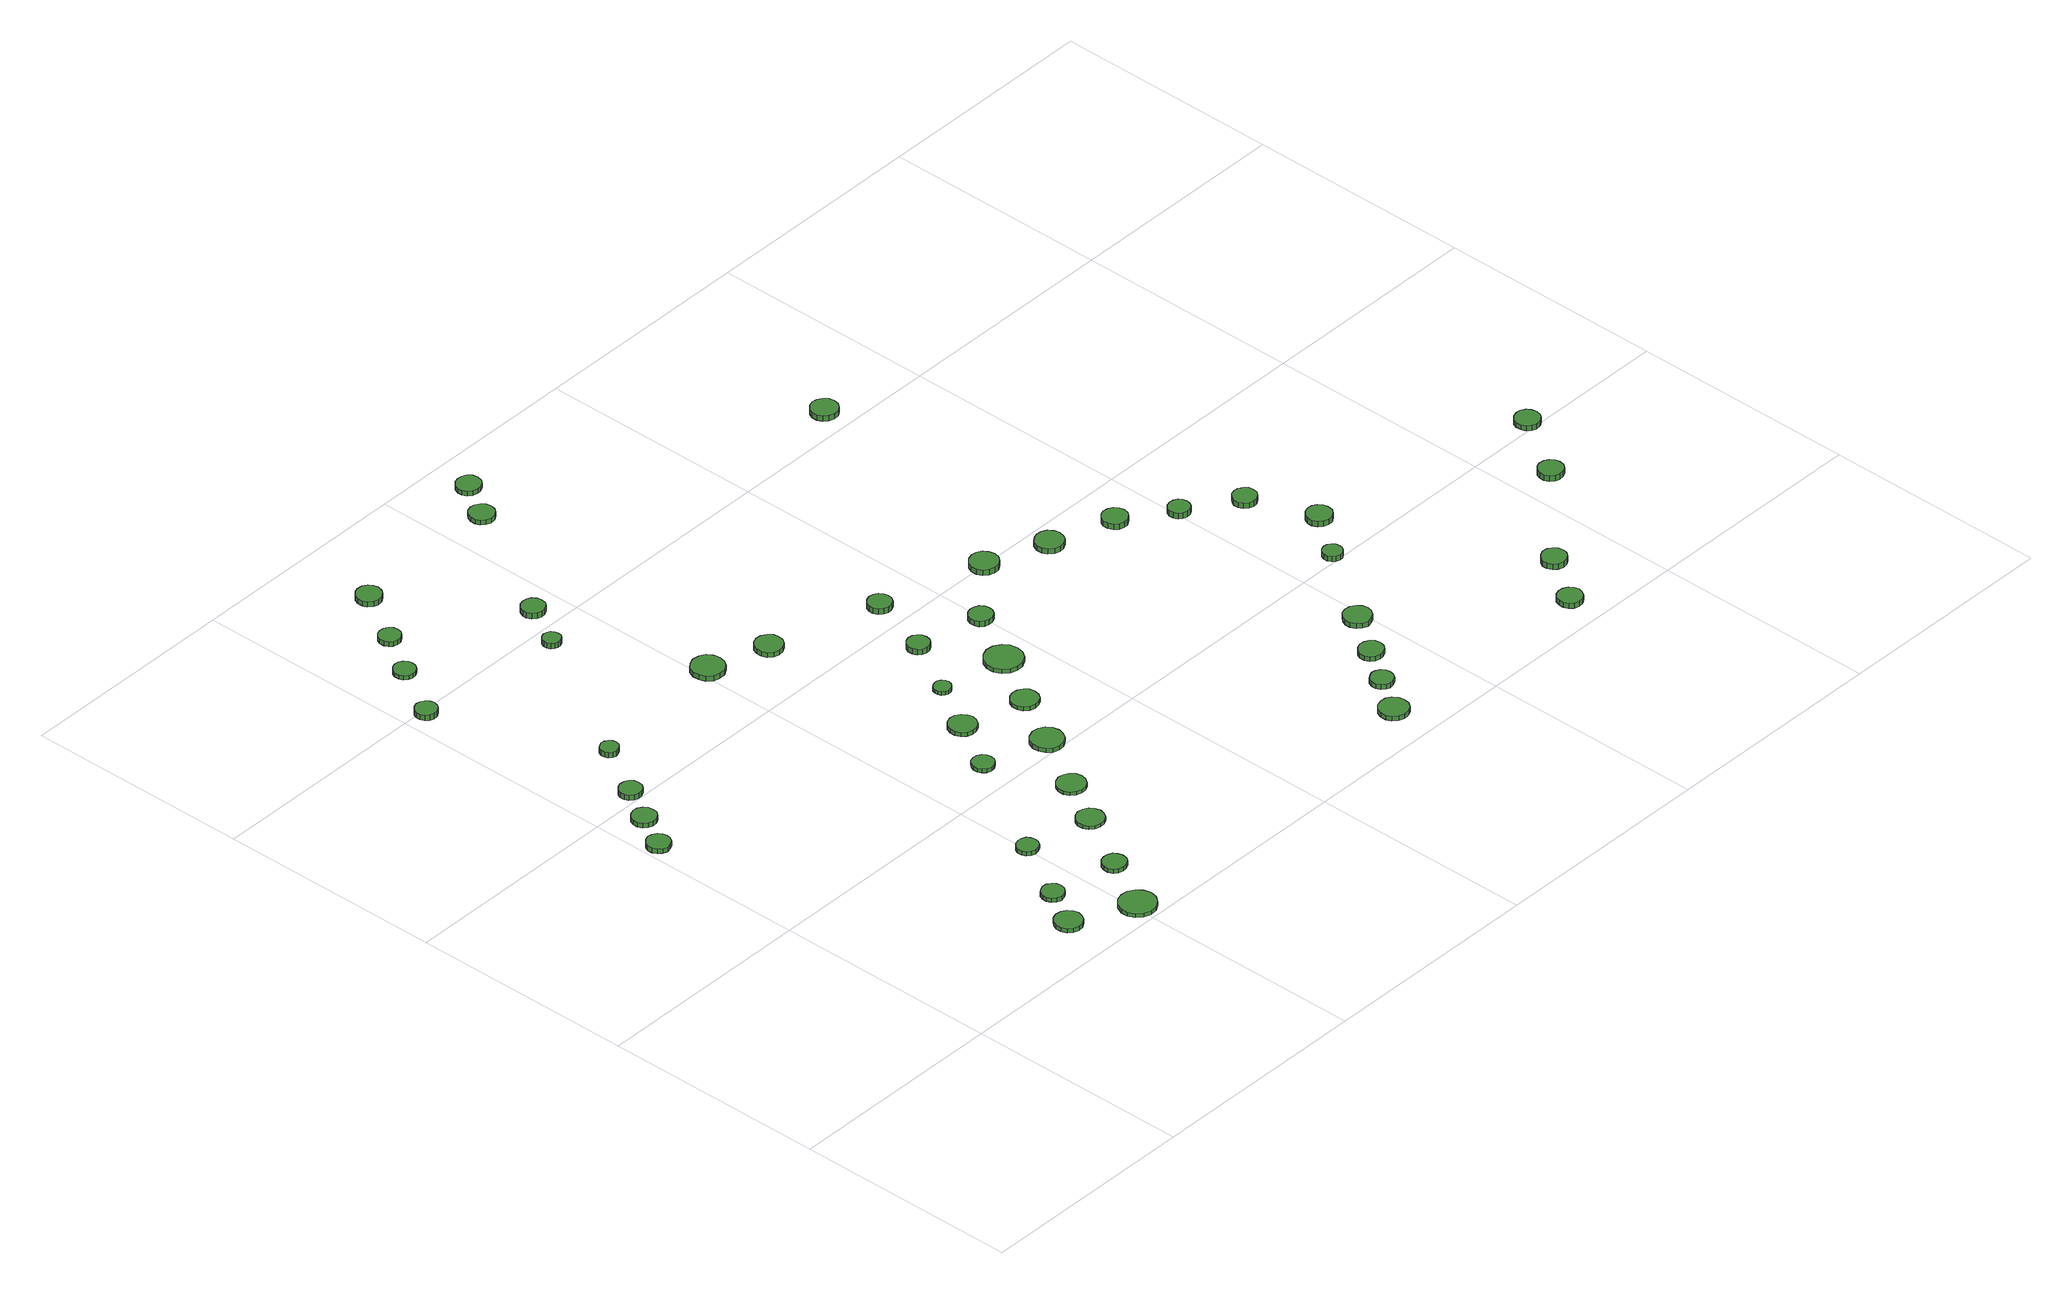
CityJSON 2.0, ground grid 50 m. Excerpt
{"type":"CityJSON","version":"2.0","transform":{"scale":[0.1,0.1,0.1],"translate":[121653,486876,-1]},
"CityObjects":{
"tree1":{"type":"SolitaryVegetationObject","attributes":{"function":"something"},"geometry":[{"type":"MultiSurface","lod":"1","boundaries":[[[0,1,2,3,4,5,6,7,8,9,10,11,12,13,14]],[[15,16,17,18,19,20,21,22,23,24,25,26,27,28,29]],[[0,29,28,1]],[[1,28,27,2]],[[2,27,26,3]],[[3,26,25,4]],[[4,25,24,5]],[[5,24,23,6]],[[6,23,22,7]],[[7,22,21,8]],[[8,21,20,9]],[[9,20,19,10]],[[10,19,18,11]],[[11,18,17,12]],[[12,17,16,13]],[[13,16,15,14]],[[14,15,29,0]]]}]},
"tree2":{"type":"SolitaryVegetationObject","attributes":{"function":"something"},"geometry":[{"type":"MultiSurface","lod":"1","boundaries":[[[30,31,32,33,34,35,36,37,38,39,40,41,42,43,44]],[[45,46,47,48,49,50,51,52,53,54,55,56,57,58,59]],[[30,59,58,31]],[[31,58,57,32]],[[32,57,56,33]],[[33,56,55,34]],[[34,55,54,35]],[[35,54,53,36]],[[36,53,52,37]],[[37,52,51,38]],[[38,51,50,39]],[[39,50,49,40]],[[40,49,48,41]],[[41,48,47,42]],[[42,47,46,43]],[[43,46,45,44]],[[44,45,59,30]]]}]},
"tree3":{"type":"SolitaryVegetationObject","attributes":{"function":"something"},"geometry":[{"type":"MultiSurface","lod":"1","boundaries":[[[60,61,62,63,64,65,66,67,68,69,70,71,72,73,74]],[[75,76,77,78,79,80,81,82,83,84,85,86,87,88,89]],[[60,89,88,61]],[[61,88,87,62]],[[62,87,86,63]],[[63,86,85,64]],[[64,85,84,65]],[[65,84,83,66]],[[66,83,82,67]],[[67,82,81,68]],[[68,81,80,69]],[[69,80,79,70]],[[70,79,78,71]],[[71,78,77,72]],[[72,77,76,73]],[[73,76,75,74]],[[74,75,89,60]]]}]},
"tree4":{"type":"SolitaryVegetationObject","attributes":{"function":"something"},"geometry":[{"type":"MultiSurface","lod":"1","boundaries":[[[90,91,92,93,94,95,96,97,98,99,100,101,102,103,104]],[[105,106,107,108,109,110,111,112,113,114,115,116,117,118,119]],[[90,119,118,91]],[[91,118,117,92]],[[92,117,116,93]],[[93,116,115,94]],[[94,115,114,95]],[[95,114,113,96]],[[96,113,112,97]],[[97,112,111,98]],[[98,111,110,99]],[[99,110,109,100]],[[100,109,108,101]],[[101,108,107,102]],[[102,107,106,103]],[[103,106,105,104]],[[104,105,119,90]]]}]},
"tree5":{"type":"SolitaryVegetationObject","attributes":{"function":"something"},"geometry":[{"type":"MultiSurface","lod":"1","boundaries":[[[120,121,122,123,124,125,126,127,128,129,130,131,132,133,134]],[[135,136,137,138,139,140,141,142,143,144,145,146,147,148,149]],[[120,149,148,121]],[[121,148,147,122]],[[122,147,146,123]],[[123,146,145,124]],[[124,145,144,125]],[[125,144,143,126]],[[126,143,142,127]],[[127,142,141,128]],[[128,141,140,129]],[[129,140,139,130]],[[130,139,138,131]],[[131,138,137,132]],[[132,137,136,133]],[[133,136,135,134]],[[134,135,149,120]]]}]},
"tree6":{"type":"SolitaryVegetationObject","attributes":{"function":"something"},"geometry":[{"type":"MultiSurface","lod":"1","boundaries":[[[150,151,152,153,154,155,156,157,158,159,160,161,162,163,164]],[[165,166,167,168,169,170,171,172,173,174,175,176,177,178,179]],[[150,179,178,151]],[[151,178,177,152]],[[152,177,176,153]],[[153,176,175,154]],[[154,175,174,155]],[[155,174,173,156]],[[156,173,172,157]],[[157,172,171,158]],[[158,171,170,159]],[[159,170,169,160]],[[160,169,168,161]],[[161,168,167,162]],[[162,167,166,163]],[[163,166,165,164]],[[164,165,179,150]]]}]},
"tree7":{"type":"SolitaryVegetationObject","attributes":{"function":"something"},"geometry":[{"type":"MultiSurface","lod":"1","boundaries":[[[180,181,182,183,184,185,186,187,188,189,190,191,192,193,194]],[[195,196,197,198,199,200,201,202,203,204,205,206,207,208,209]],[[180,209,208,181]],[[181,208,207,182]],[[182,207,206,183]],[[183,206,205,184]],[[184,205,204,185]],[[185,204,203,186]],[[186,203,202,187]],[[187,202,201,188]],[[188,201,200,189]],[[189,200,199,190]],[[190,199,198,191]],[[191,198,197,192]],[[192,197,196,193]],[[193,196,195,194]],[[194,195,209,180]]]}]},
"tree8":{"type":"SolitaryVegetationObject","attributes":{"function":"something"},"geometry":[{"type":"MultiSurface","lod":"1","boundaries":[[[210,211,212,213,214,215,216,217,218,219,220,221,222,223,224]],[[225,226,227,228,229,230,231,232,233,234,235,236,237,238,239]],[[210,239,238,211]],[[211,238,237,212]],[[212,237,236,213]],[[213,236,235,214]],[[214,235,234,215]],[[215,234,233,216]],[[216,233,232,217]],[[217,232,231,218]],[[218,231,230,219]],[[219,230,229,220]],[[220,229,228,221]],[[221,228,227,222]],[[222,227,226,223]],[[223,226,225,224]],[[224,225,239,210]]]}]},
"tree9":{"type":"SolitaryVegetationObject","attributes":{"function":"something"},"geometry":[{"type":"MultiSurface","lod":"1","boundaries":[[[240,241,242,243,244,245,246,247,248,249,250,251,252,253,254]],[[255,256,257,258,259,260,261,262,263,264,265,266,267,268,269]],[[240,269,268,241]],[[241,268,267,242]],[[242,267,266,243]],[[243,266,265,244]],[[244,265,264,245]],[[245,264,263,246]],[[246,263,262,247]],[[247,262,261,248]],[[248,261,260,249]],[[249,260,259,250]],[[250,259,258,251]],[[251,258,257,252]],[[252,257,256,253]],[[253,256,255,254]],[[254,255,269,240]]]}]},
"tree10":{"type":"SolitaryVegetationObject","attributes":{"function":"something"},"geometry":[{"type":"MultiSurface","lod":"1","boundaries":[[[270,271,272,273,274,275,276,277,278,279,280,281,282,283,284]],[[285,286,287,288,289,290,291,292,293,294,295,296,297,298,299]],[[270,299,298,271]],[[271,298,297,272]],[[272,297,296,273]],[[273,296,295,274]],[[274,295,294,275]],[[275,294,293,276]],[[276,293,292,277]],[[277,292,291,278]],[[278,291,290,279]],[[279,290,289,280]],[[280,289,288,281]],[[281,288,287,282]],[[282,287,286,283]],[[283,286,285,284]],[[284,285,299,270]]]}]},
"tree11":{"type":"SolitaryVegetationObject","attributes":{"function":"something"},"geometry":[{"type":"MultiSurface","lod":"1","boundaries":[[[300,301,302,303,304,305,306,307,308,309,310,311,312,313,314]],[[315,316,317,318,319,320,321,322,323,324,325,326,327,328,329]],[[300,329,328,301]],[[301,328,327,302]],[[302,327,326,303]],[[303,326,325,304]],[[304,325,324,305]],[[305,324,323,306]],[[306,323,322,307]],[[307,322,321,308]],[[308,321,320,309]],[[309,320,319,310]],[[310,319,318,311]],[[311,318,317,312]],[[312,317,316,313]],[[313,316,315,314]],[[314,315,329,300]]]}]},
"tree12":{"type":"SolitaryVegetationObject","attributes":{"function":"something"},"geometry":[{"type":"MultiSurface","lod":"1","boundaries":[[[330,331,332,333,334,335,336,337,338,339,340,341,342,343,344]],[[345,346,347,348,349,350,351,352,353,354,355,356,357,358,359]],[[330,359,358,331]],[[331,358,357,332]],[[332,357,356,333]],[[333,356,355,334]],[[334,355,354,335]],[[335,354,353,336]],[[336,353,352,337]],[[337,352,351,338]],[[338,351,350,339]],[[339,350,349,340]],[[340,349,348,341]],[[341,348,347,342]],[[342,347,346,343]],[[343,346,345,344]],[[344,345,359,330]]]}]},
"tree13":{"type":"SolitaryVegetationObject","attributes":{"function":"something"},"geometry":[{"type":"MultiSurface","lod":"1","boundaries":[[[360,361,362,363,364,365,366,367,368,369,370,371,372,373,374]],[[375,376,377,378,379,380,381,382,383,384,385,386,387,388,389]],[[360,389,388,361]],[[361,388,387,362]],[[362,387,386,363]],[[363,386,385,364]],[[364,385,384,365]],[[365,384,383,366]],[[366,383,382,367]],[[367,382,381,368]],[[368,381,380,369]],[[369,380,379,370]],[[370,379,378,371]],[[371,378,377,372]],[[372,377,376,373]],[[373,376,375,374]],[[374,375,389,360]]]}]},
"tree14":{"type":"SolitaryVegetationObject","attributes":{"function":"something"},"geometry":[{"type":"MultiSurface","lod":"1","boundaries":[[[390,391,392,393,394,395,396,397,398,399,400,401,402,403,404]],[[405,406,407,408,409,410,411,412,413,414,415,416,417,418,419]],[[390,419,418,391]],[[391,418,417,392]],[[392,417,416,393]],[[393,416,415,394]],[[394,415,414,395]],[[395,414,413,396]],[[396,413,412,397]],[[397,412,411,398]],[[398,411,410,399]],[[399,410,409,400]],[[400,409,408,401]],[[401,408,407,402]],[[402,407,406,403]],[[403,406,405,404]],[[404,405,419,390]]]}]},
"tree15":{"type":"SolitaryVegetationObject","attributes":{"function":"something"},"geometry":[{"type":"MultiSurface","lod":"1","boundaries":[[[420,421,422,423,424,425,426,427,428,429,430,431,432,433,434]],[[435,436,437,438,439,440,441,442,443,444,445,446,447,448,449]],[[420,449,448,421]],[[421,448,447,422]],[[422,447,446,423]],[[423,446,445,424]],[[424,445,444,425]],[[425,444,443,426]],[[426,443,442,427]],[[427,442,441,428]],[[428,441,440,429]],[[429,440,439,430]],[[430,439,438,431]],[[431,438,437,432]],[[432,437,436,433]],[[433,436,435,434]],[[434,435,449,420]]]}]},
"tree16":{"type":"SolitaryVegetationObject","attributes":{"function":"something"},"geometry":[{"type":"MultiSurface","lod":"1","boundaries":[[[450,451,452,453,454,455,456,457,458,459,460,461,462,463,464]],[[465,466,467,468,469,470,471,472,473,474,475,476,477,478,479]],[[450,479,478,451]],[[451,478,477,452]],[[452,477,476,453]],[[453,476,475,454]],[[454,475,474,455]],[[455,474,473,456]],[[456,473,472,457]],[[457,472,471,458]],[[458,471,470,459]],[[459,470,469,460]],[[460,469,468,461]],[[461,468,467,462]],[[462,467,466,463]],[[463,466,465,464]],[[464,465,479,450]]]}]},
"tree17":{"type":"SolitaryVegetationObject","attributes":{"function":"something"},"geometry":[{"type":"MultiSurface","lod":"1","boundaries":[[[480,481,482,483,484,485,486,487,488,489,490,491,492,493,494]],[[495,496,497,498,499,500,501,502,503,504,505,506,507,508,509]],[[480,509,508,481]],[[481,508,507,482]],[[482,507,506,483]],[[483,506,505,484]],[[484,505,504,485]],[[485,504,503,486]],[[486,503,502,487]],[[487,502,501,488]],[[488,501,500,489]],[[489,500,499,490]],[[490,499,498,491]],[[491,498,497,492]],[[492,497,496,493]],[[493,496,495,494]],[[494,495,509,480]]]}]},
"tree18":{"type":"SolitaryVegetationObject","attributes":{"function":"something"},"geometry":[{"type":"MultiSurface","lod":"1","boundaries":[[[510,511,512,513,514,515,516,517,518,519,520,521,522,523,524]],[[525,526,527,528,529,530,531,532,533,534,535,536,537,538,539]],[[510,539,538,511]],[[511,538,537,512]],[[512,537,536,513]],[[513,536,535,514]],[[514,535,534,515]],[[515,534,533,516]],[[516,533,532,517]],[[517,532,531,518]],[[518,531,530,519]],[[519,530,529,520]],[[520,529,528,521]],[[521,528,527,522]],[[522,527,526,523]],[[523,526,525,524]],[[524,525,539,510]]]}]},
"tree19":{"type":"SolitaryVegetationObject","attributes":{"function":"something"},"geometry":[{"type":"MultiSurface","lod":"1","boundaries":[[[540,541,542,543,544,545,546,547,548,549,550,551,552,553,554]],[[555,556,557,558,559,560,561,562,563,564,565,566,567,568,569]],[[540,569,568,541]],[[541,568,567,542]],[[542,567,566,543]],[[543,566,565,544]],[[544,565,564,545]],[[545,564,563,546]],[[546,563,562,547]],[[547,562,561,548]],[[548,561,560,549]],[[549,560,559,550]],[[550,559,558,551]],[[551,558,557,552]],[[552,557,556,553]],[[553,556,555,554]],[[554,555,569,540]]]}]},
"tree20":{"type":"SolitaryVegetationObject","attributes":{"function":"something"},"geometry":[{"type":"MultiSurface","lod":"1","boundaries":[[[570,571,572,573,574,575,576,577,578,579,580,581,582,583,584]],[[585,586,587,588,589,590,591,592,593,594,595,596,597,598,599]],[[570,599,598,571]],[[571,598,597,572]],[[572,597,596,573]],[[573,596,595,574]],[[574,595,594,575]],[[575,594,593,576]],[[576,593,592,577]],[[577,592,591,578]],[[578,591,590,579]],[[579,590,589,580]],[[580,589,588,581]],[[581,588,587,582]],[[582,587,586,583]],[[583,586,585,584]],[[584,585,599,570]]]}]},
"tree21":{"type":"SolitaryVegetationObject","attributes":{"function":"something"},"geometry":[{"type":"MultiSurface","lod":"1","boundaries":[[[600,601,602,603,604,605,606,607,608,609,610,611,612,613,614]],[[615,616,617,618,619,620,621,622,623,624,625,626,627,628,629]],[[600,629,628,601]],[[601,628,627,602]],[[602,627,626,603]],[[603,626,625,604]],[[604,625,624,605]],[[605,624,623,606]],[[606,623,622,607]],[[607,622,621,608]],[[608,621,620,609]],[[609,620,619,610]],[[610,619,618,611]],[[611,618,617,612]],[[612,617,616,613]],[[613,616,615,614]],[[614,615,629,600]]]}]},
"tree22":{"type":"SolitaryVegetationObject","attributes":{"function":"something"},"geometry":[{"type":"MultiSurface","lod":"1","boundaries":[[[630,631,632,633,634,635,636,637,638,639,640,641,642,643,644]],[[645,646,647,648,649,650,651,652,653,654,655,656,657,658,659]],[[630,659,658,631]],[[631,658,657,632]],[[632,657,656,633]],[[633,656,655,634]],[[634,655,654,635]],[[635,654,653,636]],[[636,653,652,637]],[[637,652,651,638]],[[638,651,650,639]],[[639,650,649,640]],[[640,649,648,641]],[[641,648,647,642]],[[642,647,646,643]],[[643,646,645,644]],[[644,645,659,630]]]}]},
"tree23":{"type":"SolitaryVegetationObject","attributes":{"function":"something"},"geometry":[{"type":"MultiSurface","lod":"1","boundaries":[[[660,661,662,663,664,665,666,667,668,669,670,671,672,673,674]],[[675,676,677,678,679,680,681,682,683,684,685,686,687,688,689]],[[660,689,688,661]],[[661,688,687,662]],[[662,687,686,663]],[[663,686,685,664]],[[664,685,684,665]],[[665,684,683,666]],[[666,683,682,667]],[[667,682,681,668]],[[668,681,680,669]],[[669,680,679,670]],[[670,679,678,671]],[[671,678,677,672]],[[672,677,676,673]],[[673,676,675,674]],[[674,675,689,660]]]}]},
"tree24":{"type":"SolitaryVegetationObject","attributes":{"function":"something"},"geometry":[{"type":"MultiSurface","lod":"1","boundaries":[[[690,691,692,693,694,695,696,697,698,699,700,701,702,703,704]],[[705,706,707,708,709,710,711,712,713,714,715,716,717,718,719]],[[690,719,718,691]],[[691,718,717,692]],[[692,717,716,693]],[[693,716,715,694]],[[694,715,714,695]],[[695,714,713,696]],[[696,713,712,697]],[[697,712,711,698]],[[698,711,710,699]],[[699,710,709,700]],[[700,709,708,701]],[[701,708,707,702]],[[702,707,706,703]],[[703,706,705,704]],[[704,705,719,690]]]}]},
"tree25":{"type":"SolitaryVegetationObject","attributes":{"function":"something"},"geometry":[{"type":"MultiSurface","lod":"1","boundaries":[[[720,721,722,723,724,725,726,727,728,729,730,731,732,733,734]],[[735,736,737,738,739,740,741,742,743,744,745,746,747,748,749]],[[720,749,748,721]],[[721,748,747,722]],[[722,747,746,723]],[[723,746,745,724]],[[724,745,744,725]],[[725,744,743,726]],[[726,743,742,727]],[[727,742,741,728]],[[728,741,740,729]],[[729,740,739,730]],[[730,739,738,731]],[[731,738,737,732]],[[732,737,736,733]],[[733,736,735,734]],[[734,735,749,720]]]}]},
"tree26":{"type":"SolitaryVegetationObject","attributes":{"function":"something"},"geometry":[{"type":"MultiSurface","lod":"1","boundaries":[[[750,751,752,753,754,755,756,757,758,759,760,761,762,763,764]],[[765,766,767,768,769,770,771,772,773,774,775,776,777,778,779]],[[750,779,778,751]],[[751,778,777,752]],[[752,777,776,753]],[[753,776,775,754]],[[754,775,774,755]],[[755,774,773,756]],[[756,773,772,757]],[[757,772,771,758]],[[758,771,770,759]],[[759,770,769,760]],[[760,769,768,761]],[[761,768,767,762]],[[762,767,766,763]],[[763,766,765,764]],[[764,765,779,750]]]}]},
"tree27":{"type":"SolitaryVegetationObject","attributes":{"function":"something"},"geometry":[{"type":"MultiSurface","lod":"1","boundaries":[[[780,781,782,783,784,785,786,787,788,789,790,791,792,793,794]],[[795,796,797,798,799,800,801,802,803,804,805,806,807,808,809]],[[780,809,808,781]],[[781,808,807,782]],[[782,807,806,783]],[[783,806,805,784]],[[784,805,804,785]],[[785,804,803,786]],[[786,803,802,787]],[[787,802,801,788]],[[788,801,800,789]],[[789,800,799,790]],[[790,799,798,791]],[[791,798,797,792]],[[792,797,796,793]],[[793,796,795,794]],[[794,795,809,780]]]}]},
"tree28":{"type":"SolitaryVegetationObject","attributes":{"function":"something"},"geometry":[{"type":"MultiSurface","lod":"1","boundaries":[[[810,811,812,813,814,815,816,817,818,819,820,821,822,823,824]],[[825,826,827,828,829,830,831,832,833,834,835,836,837,838,839]],[[810,839,838,811]],[[811,838,837,812]],[[812,837,836,813]],[[813,836,835,814]],[[814,835,834,815]],[[815,834,833,816]],[[816,833,832,817]],[[817,832,831,818]],[[818,831,830,819]],[[819,830,829,820]],[[820,829,828,821]],[[821,828,827,822]],[[822,827,826,823]],[[823,826,825,824]],[[824,825,839,810]]]}]},
"tree29":{"type":"SolitaryVegetationObject","attributes":{"function":"something"},"geometry":[{"type":"MultiSurface","lod":"1","boundaries":[[[840,841,842,843,844,845,846,847,848,849,850,851,852,853,854]],[[855,856,857,858,859,860,861,862,863,864,865,866,867,868,869]],[[840,869,868,841]],[[841,868,867,842]],[[842,867,866,843]],[[843,866,865,844]],[[844,865,864,845]],[[845,864,863,846]],[[846,863,862,847]],[[847,862,861,848]],[[848,861,860,849]],[[849,860,859,850]],[[850,859,858,851]],[[851,858,857,852]],[[852,857,856,853]],[[853,856,855,854]],[[854,855,869,840]]]}]},
"tree30":{"type":"SolitaryVegetationObject","attributes":{"function":"something"},"geometry":[{"type":"MultiSurface","lod":"1","boundaries":[[[870,871,872,873,874,875,876,877,878,879,880,881,882,883,884]],[[885,886,887,888,889,890,891,892,893,894,895,896,897,898,899]],[[870,899,898,871]],[[871,898,897,872]],[[872,897,896,873]],[[873,896,895,874]],[[874,895,894,875]],[[875,894,893,876]],[[876,893,892,877]],[[877,892,891,878]],[[878,891,890,879]],[[879,890,889,880]],[[880,889,888,881]],[[881,888,887,882]],[[882,887,886,883]],[[883,886,885,884]],[[884,885,899,870]]]}]},
"tree31":{"type":"SolitaryVegetationObject","attributes":{"function":"something"},"geometry":[{"type":"MultiSurface","lod":"1","boundaries":[[[900,901,902,903,904,905,906,907,908,909,910,911,912,913,914]],[[915,916,917,918,919,920,921,922,923,924,925,926,927,928,929]],[[900,929,928,901]],[[901,928,927,902]],[[902,927,926,903]],[[903,926,925,904]],[[904,925,924,905]],[[905,924,923,906]],[[906,923,922,907]],[[907,922,921,908]],[[908,921,920,909]],[[909,920,919,910]],[[910,919,918,911]],[[911,918,917,912]],[[912,917,916,913]],[[913,916,915,914]],[[914,915,929,900]]]}]},
"tree32":{"type":"SolitaryVegetationObject","attributes":{"function":"something"},"geometry":[{"type":"MultiSurface","lod":"1","boundaries":[[[930,931,932,933,934,935,936,937,938,939,940,941,942,943,944]],[[945,946,947,948,949,950,951,952,953,954,955,956,957,958,959]],[[930,959,958,931]],[[931,958,957,932]],[[932,957,956,933]],[[933,956,955,934]],[[934,955,954,935]],[[935,954,953,936]],[[936,953,952,937]],[[937,952,951,938]],[[938,951,950,939]],[[939,950,949,940]],[[940,949,948,941]],[[941,948,947,942]],[[942,947,946,943]],[[943,946,945,944]],[[944,945,959,930]]]}]},
"tree33":{"type":"SolitaryVegetationObject","attributes":{"function":"something"},"geometry":[{"type":"MultiSurface","lod":"1","boundaries":[[[960,961,962,963,964,965,966,967,968,969,970,971,972,973,974]],[[975,976,977,978,979,980,981,982,983,984,985,986,987,988,989]],[[960,989,988,961]],[[961,988,987,962]],[[962,987,986,963]],[[963,986,985,964]],[[964,985,984,965]],[[965,984,983,966]],[[966,983,982,967]],[[967,982,981,968]],[[968,981,980,969]],[[969,980,979,970]],[[970,979,978,971]],[[971,978,977,972]],[[972,977,976,973]],[[973,976,975,974]],[[974,975,989,960]]]}]},
"tree34":{"type":"SolitaryVegetationObject","attributes":{"function":"something"},"geometry":[{"type":"MultiSurface","lod":"1","boundaries":[[[990,991,992,993,994,995,996,997,998,999,1000,1001,1002,1003,1004]],[[1005,1006,1007,1008,1009,1010,1011,1012,1013,1014,1015,1016,1017,1018,1019]],[[990,1019,1018,991]],[[991,1018,1017,992]],[[992,1017,1016,993]],[[993,1016,1015,994]],[[994,1015,1014,995]],[[995,1014,1013,996]],[[996,1013,1012,997]],[[997,1012,1011,998]],[[998,1011,1010,999]],[[999,1010,1009,1000]],[[1000,1009,1008,1001]],[[1001,1008,1007,1002]],[[1002,1007,1006,1003]],[[1003,1006,1005,1004]],[[1004,1005,1019,990]]]}]},
"tree35":{"type":"SolitaryVegetationObject","attributes":{"function":"something"},"geometry":[{"type":"MultiSurface","lod":"1","boundaries":[[[1020,1021,1022,1023,1024,1025,1026,1027,1028,1029,1030,1031,1032,1033,1034]],[[1035,1036,1037,1038,1039,1040,1041,1042,1043,1044,1045,1046,1047,1048,1049]],[[1020,1049,1048,1021]],[[1021,1048,1047,1022]],[[1022,1047,1046,1023]],[[1023,1046,1045,1024]],[[1024,1045,1044,1025]],[[1025,1044,1043,1026]],[[1026,1043,1042,1027]],[[1027,1042,1041,1028]],[[1028,1041,1040,1029]],[[1029,1040,1039,1030]],[[1030,1039,1038,1031]],[[1031,1038,1037,1032]],[[1032,1037,1036,1033]],[[1033,1036,1035,1034]],[[1034,1035,1049,1020]]]}]},
"tree36":{"type":"SolitaryVegetationObject","attributes":{"function":"something"},"geometry":[{"type":"MultiSurface","lod":"1","boundaries":[[[1050,1051,1052,1053,1054,1055,1056,1057,1058,1059,1060,1061,1062,1063,1064]],[[1065,1066,1067,1068,1069,1070,1071,1072,1073,1074,1075,1076,1077,1078,1079]],[[1050,1079,1078,1051]],[[1051,1078,1077,1052]],[[1052,1077,1076,1053]],[[1053,1076,1075,1054]],[[1054,1075,1074,1055]],[[1055,1074,1073,1056]],[[1056,1073,1072,1057]],[[1057,1072,1071,1058]],[[1058,1071,1070,1059]],[[1059,1070,1069,1060]],[[1060,1069,1068,1061]],[[1061,1068,1067,1062]],[[1062,1067,1066,1063]],[[1063,1066,1065,1064]],[[1064,1065,1079,1050]]]}]},
"tree37":{"type":"SolitaryVegetationObject","attributes":{"function":"something"},"geometry":[{"type":"MultiSurface","lod":"1","boundaries":[[[1080,1081,1082,1083,1084,1085,1086,1087,1088,1089,1090,1091,1092,1093,1094]],[[1095,1096,1097,1098,1099,1100,1101,1102,1103,1104,1105,1106,1107,1108,1109]],[[1080,1109,1108,1081]],[[1081,1108,1107,1082]],[[1082,1107,1106,1083]],[[1083,1106,1105,1084]],[[1084,1105,1104,1085]],[[1085,1104,1103,1086]],[[1086,1103,1102,1087]],[[1087,1102,1101,1088]],[[1088,1101,1100,1089]],[[1089,1100,1099,1090]],[[1090,1099,1098,1091]],[[1091,1098,1097,1092]],[[1092,1097,1096,1093]],[[1093,1096,1095,1094]],[[1094,1095,1109,1080]]]}]},
"tree38":{"type":"SolitaryVegetationObject","attributes":{"function":"something"},"geometry":[{"type":"MultiSurface","lod":"1","boundaries":[[[1110,1111,1112,1113,1114,1115,1116,1117,1118,1119,1120,1121,1122,1123,1124]],[[1125,1126,1127,1128,1129,1130,1131,1132,1133,1134,1135,1136,1137,1138,1139]],[[1110,1139,1138,1111]],[[1111,1138,1137,1112]],[[1112,1137,1136,1113]],[[1113,1136,1135,1114]],[[1114,1135,1134,1115]],[[1115,1134,1133,1116]],[[1116,1133,1132,1117]],[[1117,1132,1131,1118]],[[1118,1131,1130,1119]],[[1119,1130,1129,1120]],[[1120,1129,1128,1121]],[[1121,1128,1127,1122]],[[1122,1127,1126,1123]],[[1123,1126,1125,1124]],[[1124,1125,1139,1110]]]}]},
"tree39":{"type":"SolitaryVegetationObject","attributes":{"function":"something"},"geometry":[{"type":"MultiSurface","lod":"1","boundaries":[[[1140,1141,1142,1143,1144,1145,1146,1147,1148,1149,1150,1151,1152,1153,1154]],[[1155,1156,1157,1158,1159,1160,1161,1162,1163,1164,1165,1166,1167,1168,1169]],[[1140,1169,1168,1141]],[[1141,1168,1167,1142]],[[1142,1167,1166,1143]],[[1143,1166,1165,1144]],[[1144,1165,1164,1145]],[[1145,1164,1163,1146]],[[1146,1163,1162,1147]],[[1147,1162,1161,1148]],[[1148,1161,1160,1149]],[[1149,1160,1159,1150]],[[1150,1159,1158,1151]],[[1151,1158,1157,1152]],[[1152,1157,1156,1153]],[[1153,1156,1155,1154]],[[1154,1155,1169,1140]]]}]},
"tree40":{"type":"SolitaryVegetationObject","attributes":{"function":"something"},"geometry":[{"type":"MultiSurface","lod":"1","boundaries":[[[1170,1171,1172,1173,1174,1175,1176,1177,1178,1179,1180,1181,1182,1183,1184]],[[1185,1186,1187,1188,1189,1190,1191,1192,1193,1194,1195,1196,1197,1198,1199]],[[1170,1199,1198,1171]],[[1171,1198,1197,1172]],[[1172,1197,1196,1173]],[[1173,1196,1195,1174]],[[1174,1195,1194,1175]],[[1175,1194,1193,1176]],[[1176,1193,1192,1177]],[[1177,1192,1191,1178]],[[1178,1191,1190,1179]],[[1179,1190,1189,1180]],[[1180,1189,1188,1181]],[[1181,1188,1187,1182]],[[1182,1187,1186,1183]],[[1183,1186,1185,1184]],[[1184,1185,1199,1170]]]}]},
"tree41":{"type":"SolitaryVegetationObject","attributes":{"function":"something"},"geometry":[{"type":"MultiSurface","lod":"1","boundaries":[[[1200,1201,1202,1203,1204,1205,1206,1207,1208,1209,1210,1211,1212,1213,1214]],[[1215,1216,1217,1218,1219,1220,1221,1222,1223,1224,1225,1226,1227,1228,1229]],[[1200,1229,1228,1201]],[[1201,1228,1227,1202]],[[1202,1227,1226,1203]],[[1203,1226,1225,1204]],[[1204,1225,1224,1205]],[[1205,1224,1223,1206]],[[1206,1223,1222,1207]],[[1207,1222,1221,1208]],[[1208,1221,1220,1209]],[[1209,1220,1219,1210]],[[1210,1219,1218,1211]],[[1211,1218,1217,1212]],[[1212,1217,1216,1213]],[[1213,1216,1215,1214]],[[1214,1215,1229,1200]]]}]},
"tree42":{"type":"SolitaryVegetationObject","attributes":{"function":"something"},"geometry":[{"type":"MultiSurface","lod":"1","boundaries":[[[1230,1231,1232,1233,1234,1235,1236,1237,1238,1239,1240,1241,1242,1243,1244]],[[1245,1246,1247,1248,1249,1250,1251,1252,1253,1254,1255,1256,1257,1258,1259]],[[1230,1259,1258,1231]],[[1231,1258,1257,1232]],[[1232,1257,1256,1233]],[[1233,1256,1255,1234]],[[1234,1255,1254,1235]],[[1235,1254,1253,1236]],[[1236,1253,1252,1237]],[[1237,1252,1251,1238]],[[1238,1251,1250,1239]],[[1239,1250,1249,1240]],[[1240,1249,1248,1241]],[[1241,1248,1247,1242]],[[1242,1247,1246,1243]],[[1243,1246,1245,1244]],[[1244,1245,1259,1230]]]}]},
"tree43":{"type":"SolitaryVegetationObject","attributes":{"function":"something"},"geometry":[{"type":"MultiSurface","lod":"1","boundaries":[[[1260,1261,1262,1263,1264,1265,1266,1267,1268,1269,1270,1271,1272,1273,1274]],[[1275,1276,1277,1278,1279,1280,1281,1282,1283,1284,1285,1286,1287,1288,1289]],[[1260,1289,1288,1261]],[[1261,1288,1287,1262]],[[1262,1287,1286,1263]],[[1263,1286,1285,1264]],[[1264,1285,1284,1265]],[[1265,1284,1283,1266]],[[1266,1283,1282,1267]],[[1267,1282,1281,1268]],[[1268,1281,1280,1269]],[[1269,1280,1279,1270]],[[1270,1279,1278,1271]],[[1271,1278,1277,1272]],[[1272,1277,1276,1273]],[[1273,1276,1275,1274]],[[1274,1275,1289,1260]]]}]},
"tree44":{"type":"SolitaryVegetationObject","attributes":{"function":"something"},"geometry":[{"type":"MultiSurface","lod":"1","boundaries":[[[1290,1291,1292,1293,1294,1295,1296,1297,1298,1299,1300,1301,1302,1303,1304]],[[1305,1306,1307,1308,1309,1310,1311,1312,1313,1314,1315,1316,1317,1318,1319]],[[1290,1319,1318,1291]],[[1291,1318,1317,1292]],[[1292,1317,1316,1293]],[[1293,1316,1315,1294]],[[1294,1315,1314,1295]],[[1295,1314,1313,1296]],[[1296,1313,1312,1297]],[[1297,1312,1311,1298]],[[1298,1311,1310,1299]],[[1299,1310,1309,1300]],[[1300,1309,1308,1301]],[[1301,1308,1307,1302]],[[1302,1307,1306,1303]],[[1303,1306,1305,1304]],[[1304,1305,1319,1290]]]}]},
"tree45":{"type":"SolitaryVegetationObject","attributes":{"function":"something"},"geometry":[{"type":"MultiSurface","lod":"1","boundaries":[[[1320,1321,1322,1323,1324,1325,1326,1327,1328,1329,1330,1331,1332,1333,1334]],[[1335,1336,1337,1338,1339,1340,1341,1342,1343,1344,1345,1346,1347,1348,1349]],[[1320,1349,1348,1321]],[[1321,1348,1347,1322]],[[1322,1347,1346,1323]],[[1323,1346,1345,1324]],[[1324,1345,1344,1325]],[[1325,1344,1343,1326]],[[1326,1343,1342,1327]],[[1327,1342,1341,1328]],[[1328,1341,1340,1329]],[[1329,1340,1339,1330]],[[1330,1339,1338,1331]],[[1331,1338,1337,1332]],[[1332,1337,1336,1333]],[[1333,1336,1335,1334]],[[1334,1335,1349,1320]]]}]},
"tree46":{"type":"SolitaryVegetationObject","attributes":{"function":"something"},"geometry":[{"type":"MultiSurface","lod":"1","boundaries":[[[1350,1351,1352,1353,1354,1355,1356,1357,1358,1359,1360,1361,1362,1363,1364]],[[1365,1366,1367,1368,1369,1370,1371,1372,1373,1374,1375,1376,1377,1378,1379]],[[1350,1379,1378,1351]],[[1351,1378,1377,1352]],[[1352,1377,1376,1353]],[[1353,1376,1375,1354]],[[1354,1375,1374,1355]],[[1355,1374,1373,1356]],[[1356,1373,1372,1357]],[[1357,1372,1371,1358]],[[1358,1371,1370,1359]],[[1359,1370,1369,1360]],[[1360,1369,1368,1361]],[[1361,1368,1367,1362]],[[1362,1367,1366,1363]],[[1363,1366,1365,1364]],[[1364,1365,1379,1350]]]}]}
},
"vertices":[
[59,870,17],[57,880,17],[51,889,17],[41,894,17],[31,896,17],[21,892,17],[13,885,17],[8,875,17],[8,865,17],[13,855,17],[21,848,17],[31,844,17],[41,846,17],[51,851,17],[57,860,17],[57,860,6],[51,851,6],[41,846,6],[31,844,6],[21,848,6],[13,855,6],[8,865,6],[8,875,6],[13,885,6],[21,892,6],[31,896,6],[41,894,6],[51,889,6],[57,880,6],[59,870,6],
[104,946,17],[102,957,17],[95,966,17],[86,972,17],[75,973,17],[64,969,17],[56,962,17],[52,952,17],[52,941,17],[56,931,17],[64,924,17],[75,920,17],[86,921,17],[95,927,17],[102,936,17],[102,936,6],[95,927,6],[86,921,6],[75,920,6],[64,924,6],[56,931,6],[52,941,6],[52,952,6],[56,962,6],[64,969,6],[75,973,6],[86,972,6],[95,966,6],[102,957,6],[104,946,6],
[407,109,16],[404,121,16],[397,131,16],[386,137,16],[374,139,16],[362,135,16],[353,126,16],[348,115,16],[348,103,16],[353,91,16],[362,83,16],[374,79,16],[386,80,16],[397,87,16],[404,97,16],[404,97,6],[397,87,6],[386,80,6],[374,79,6],[362,83,6],[353,91,6],[348,103,6],[348,115,6],[353,126,6],[362,135,6],[374,139,6],[386,137,6],[397,131,6],[404,121,6],[407,109,6],
[149,1024,18],[147,1034,18],[141,1042,18],[132,1047,18],[122,1048,18],[112,1045,18],[104,1038,18],[100,1029,18],[100,1019,18],[104,1010,18],[112,1003,18],[122,1000,18],[132,1001,18],[141,1006,18],[147,1014,18],[147,1014,6],[141,1006,6],[132,1001,6],[122,1000,6],[112,1003,6],[104,1010,6],[100,1019,6],[100,1029,6],[104,1038,6],[112,1045,6],[122,1048,6],[132,1047,6],[141,1042,6],[147,1034,6],[149,1024,6],
[450,193,16],[448,203,16],[442,211,16],[433,217,16],[423,218,16],[413,214,16],[405,208,16],[401,198,16],[401,188,16],[405,179,16],[413,172,16],[423,168,16],[433,170,16],[442,175,16],[448,183,16],[448,183,7],[442,175,7],[433,170,7],[423,168,7],[413,172,7],[405,179,7],[401,188,7],[401,198,7],[405,208,7],[413,214,7],[423,218,7],[433,217,7],[442,211,7],[448,203,7],[450,193,7],
[75,1491,19],[73,1500,19],[67,1508,19],[58,1513,19],[49,1514,19],[39,1511,19],[32,1505,19],[28,1496,19],[28,1486,19],[32,1477,19],[39,1470,19],[49,1467,19],[58,1468,19],[67,1473,19],[73,1481,19],[73,1481,6],[67,1473,6],[58,1468,6],[49,1467,6],[39,1470,6],[32,1477,6],[28,1486,6],[28,1496,6],[32,1505,6],[39,1511,6],[49,1514,6],[58,1513,6],[67,1508,6],[73,1500,6],[75,1491,6],
[550,48,15],[546,64,15],[536,77,15],[522,85,15],[506,87,15],[490,82,15],[478,71,15],[471,56,15],[471,40,15],[478,25,15],[490,14,15],[506,9,15],[522,10,15],[536,18,15],[546,32,15],[546,32,6],[536,18,6],[522,10,6],[506,9,6],[490,14,6],[478,25,6],[471,40,6],[471,56,6],[478,71,6],[490,82,6],[506,87,6],[522,85,6],[536,77,6],[546,64,6],[550,48,6],
[211,1138,24],[209,1146,24],[204,1153,24],[197,1157,24],[189,1158,24],[181,1155,24],[175,1150,24],[172,1142,24],[172,1134,24],[175,1127,24],[181,1121,24],[189,1119,24],[197,1120,24],[204,1124,24],[209,1130,24],[209,1130,11],[204,1124,11],[197,1120,11],[189,1119,11],[181,1121,11],[175,1127,11],[172,1134,11],[172,1142,11],[175,1150,11],[181,1155,11],[189,1158,11],[197,1157,11],[204,1153,11],[209,1146,11],[211,1138,11],
[526,328,17],[524,338,17],[519,346,17],[510,350,17],[501,351,17],[491,348,17],[484,342,17],[480,333,17],[480,323,17],[484,315,17],[491,308,17],[501,305,17],[510,306,17],[519,311,17],[524,319,17],[524,319,7],[519,311,7],[510,306,7],[501,305,7],[491,308,7],[484,315,7],[480,323,7],[480,333,7],[484,342,7],[491,348,7],[501,351,7],[510,350,7],[519,346,7],[524,338,7],[526,328,7],
[145,1609,16],[143,1619,16],[137,1627,16],[129,1632,16],[119,1633,16],[110,1630,16],[102,1623,16],[98,1614,16],[98,1604,16],[102,1595,16],[110,1589,16],[119,1586,16],[129,1587,16],[137,1592,16],[143,1600,16],[143,1600,6],[137,1592,6],[129,1587,6],[119,1586,6],[110,1589,6],[102,1595,6],[98,1604,6],[98,1614,6],[102,1623,6],[110,1630,6],[119,1633,6],[129,1632,6],[137,1627,6],[143,1619,6],[145,1609,6],
[602,168,16],[600,178,16],[594,187,16],[584,192,16],[574,193,16],[563,190,16],[555,183,16],[551,173,16],[551,162,16],[555,152,16],[563,145,16],[574,142,16],[584,143,16],[594,148,16],[600,157,16],[600,157,6],[594,148,6],[584,143,6],[574,142,6],[563,145,6],[555,152,6],[551,162,6],[551,173,6],[555,183,6],[563,190,6],[574,193,6],[584,192,6],[594,187,6],[600,178,6],[602,168,6],
[206,1702,17],[204,1712,17],[198,1720,17],[189,1725,17],[180,1726,17],[170,1723,17],[163,1716,17],[159,1707,17],[159,1697,17],[163,1688,17],[170,1682,17],[180,1679,17],[189,1680,17],[198,1685,17],[204,1693,17],[204,1693,6],[198,1685,6],[189,1680,6],[180,1679,6],[170,1682,6],[163,1688,6],[159,1697,6],[159,1707,6],[163,1716,6],[170,1723,6],[180,1726,6],[189,1725,6],[198,1720,6],[204,1712,6],[206,1702,6],
[682,298,15],[679,310,15],[672,320,15],[661,326,15],[649,328,15],[637,324,15],[628,316,15],[623,304,15],[623,292,15],[628,281,15],[637,273,15],[649,269,15],[661,270,15],[672,276,15],[679,286,15],[679,286,7],[672,276,7],[661,270,7],[649,269,7],[637,273,7],[628,281,7],[623,292,7],[623,304,7],[628,316,7],[637,324,7],[649,328,7],[661,326,7],[672,320,7],[679,310,7],[682,298,7],
[282,1821,17],[279,1832,17],[273,1841,17],[263,1847,17],[251,1848,17],[241,1845,17],[232,1837,17],[228,1827,17],[228,1815,17],[232,1805,17],[241,1797,17],[251,1794,17],[263,1795,17],[273,1801,17],[279,1810,17],[279,1810,5],[273,1801,5],[263,1795,5],[251,1794,5],[241,1797,5],[232,1805,5],[228,1815,5],[228,1827,5],[232,1837,5],[241,1845,5],[251,1848,5],[263,1847,5],[273,1841,5],[279,1832,5],[282,1821,5],
[669,571,16],[667,581,16],[661,589,16],[652,594,16],[643,595,16],[633,592,16],[626,585,16],[622,576,16],[622,566,16],[626,557,16],[633,550,16],[643,547,16],[652,548,16],[661,553,16],[667,561,16],[667,561,7],[661,553,7],[652,548,7],[643,547,7],[633,550,7],[626,557,7],[622,566,7],[622,576,7],[626,585,7],[633,592,7],[643,595,7],[652,594,7],[661,589,7],[667,581,7],[669,571,7],
[399,1457,22],[398,1465,22],[393,1472,22],[386,1476,22],[378,1477,22],[370,1474,22],[364,1469,22],[361,1461,22],[361,1453,22],[364,1446,22],[370,1441,22],[378,1438,22],[386,1439,22],[393,1443,22],[398,1449,22],[398,1449,9],[393,1443,9],[386,1439,9],[378,1438,9],[370,1441,9],[364,1446,9],[361,1453,9],[361,1461,9],[364,1469,9],[370,1474,9],[378,1477,9],[386,1476,9],[393,1472,9],[398,1465,9],[399,1457,9],
[741,399,15],[738,412,15],[730,422,15],[719,428,15],[707,430,15],[695,426,15],[685,417,15],[680,406,15],[680,393,15],[685,381,15],[695,373,15],[707,369,15],[719,370,15],[730,376,15],[738,387,15],[738,387,7],[730,376,7],[719,370,7],[707,369,7],[695,373,7],[685,381,7],[680,393,7],[680,406,7],[685,417,7],[695,426,7],[707,430,7],[719,428,7],[730,422,7],[738,412,7],[741,399,7],
[554,1175,18],[551,1189,18],[543,1201,18],[530,1208,18],[515,1210,18],[501,1205,18],[490,1196,18],[485,1182,18],[485,1168,18],[490,1154,18],[501,1144,18],[515,1140,18],[530,1141,18],[543,1149,18],[551,1161,18],[551,1161,6],[543,1149,6],[530,1141,6],[515,1140,6],[501,1144,6],[490,1154,6],[485,1168,6],[485,1182,6],[490,1196,6],[501,1205,6],[515,1210,6],[530,1208,6],[543,1201,6],[551,1189,6],[554,1175,6],
[462,1556,18],[460,1566,18],[454,1575,18],[444,1580,18],[434,1581,18],[424,1578,18],[416,1571,18],[411,1561,18],[411,1551,18],[416,1541,18],[424,1534,18],[434,1531,18],[444,1532,18],[454,1537,18],[460,1546,18],[460,1546,5],[454,1537,5],[444,1532,5],[434,1531,5],[424,1534,5],[416,1541,5],[411,1551,5],[411,1561,5],[416,1571,5],[424,1578,5],[434,1581,5],[444,1580,5],[454,1575,5],[460,1566,5],[462,1556,5],
[741,683,16],[738,695,16],[731,705,16],[720,712,16],[707,713,16],[695,709,16],[686,701,16],[681,689,16],[681,677,16],[686,665,16],[695,657,16],[707,653,16],[720,654,16],[731,660,16],[738,671,16],[738,671,7],[731,660,7],[720,654,7],[707,653,7],[695,657,7],[686,665,7],[681,677,7],[681,689,7],[686,701,7],[695,709,7],[707,713,7],[720,712,7],[731,705,7],[738,695,7],[741,683,7],
[820,529,17],[817,543,17],[809,555,17],[796,562,17],[781,564,17],[767,559,17],[757,550,17],[751,536,17],[751,522,17],[757,508,17],[767,498,17],[781,494,17],[796,495,17],[809,503,17],[817,515,17],[817,515,7],[809,503,7],[796,495,7],[781,494,7],[767,498,7],[757,508,7],[751,522,7],[751,536,7],[757,550,7],[767,559,7],[781,564,7],[796,562,7],[809,555,7],[817,543,7],[820,529,7],
[682,1135,16],[680,1147,16],[672,1157,16],[661,1164,16],[649,1165,16],[637,1161,16],[628,1153,16],[623,1141,16],[623,1129,16],[628,1117,16],[637,1109,16],[649,1105,16],[661,1107,16],[672,1113,16],[680,1123,16],[680,1123,5],[672,1113,5],[661,1107,5],[649,1105,5],[637,1109,5],[628,1117,5],[623,1129,5],[623,1141,5],[628,1153,5],[637,1161,5],[649,1165,5],[661,1164,5],[672,1157,5],[680,1147,5],[682,1135,5],
[795,794,15],[793,801,15],[788,808,15],[782,812,15],[774,812,15],[767,810,15],[761,805,15],[758,798,15],[758,790,15],[761,783,15],[767,778,15],[774,775,15],[782,776,15],[788,780,15],[793,786,15],[793,786,6],[788,780,6],[782,776,6],[774,775,6],[767,778,6],[761,783,6],[758,790,6],[758,798,6],[761,805,6],[767,810,6],[774,812,6],[782,812,6],[788,808,6],[793,801,6],[795,794,6],
[883,649,15],[881,661,15],[874,670,15],[863,676,15],[851,678,15],[839,674,15],[830,666,15],[825,655,15],[825,642,15],[830,631,15],[839,623,15],[851,619,15],[863,621,15],[874,627,15],[881,637,15],[881,637,6],[874,627,6],[863,621,6],[851,619,6],[839,623,6],[830,631,6],[825,642,6],[825,655,6],[830,666,6],[839,674,6],[851,678,6],[863,676,6],[874,670,6],[881,661,6],[883,649,6],
[870,919,19],[868,929,19],[862,937,19],[854,942,19],[844,943,19],[834,940,19],[827,933,19],[823,924,19],[823,914,19],[827,905,19],[834,898,19],[844,895,19],[854,896,19],[862,901,19],[868,909,19],[868,909,6],[862,901,6],[854,896,6],[844,895,6],[834,898,6],[827,905,6],[823,914,6],[823,924,6],[827,933,6],[834,940,6],[844,943,6],[854,942,6],[862,937,6],[868,929,6],[870,919,6],
[624,1833,16],[622,1844,16],[615,1853,16],[605,1859,16],[594,1860,16],[583,1857,16],[575,1849,16],[571,1839,16],[571,1827,16],[575,1817,16],[583,1810,16],[594,1806,16],[605,1807,16],[615,1813,16],[622,1822,16],[622,1822,5],[615,1813,5],[605,1807,5],[594,1806,5],[583,1810,5],[575,1817,5],[571,1827,5],[571,1839,5],[575,1849,5],[583,1857,5],[594,1860,5],[605,1859,5],[615,1853,5],[622,1844,5],[624,1833,5],
[964,766,16],[961,783,16],[951,796,16],[936,805,16],[919,807,16],[903,801,16],[891,790,16],[884,775,16],[884,758,16],[891,742,16],[903,731,16],[919,726,16],[936,727,16],[951,736,16],[961,750,16],[961,750,6],[951,736,6],[936,727,6],[919,726,6],[903,731,6],[891,742,6],[884,758,6],[884,775,6],[891,790,6],[903,801,6],[919,807,6],[936,805,6],[951,796,6],[961,783,6],[964,766,6],
[917,1060,22],[915,1070,22],[909,1079,22],[899,1084,22],[889,1086,22],[879,1082,22],[871,1075,22],[866,1065,22],[866,1055,22],[871,1045,22],[879,1038,22],[889,1034,22],[899,1036,22],[909,1041,22],[915,1050,22],[915,1050,9],[909,1041,9],[899,1036,9],[889,1034,9],[879,1038,9],[871,1045,9],[866,1055,9],[866,1065,9],[871,1075,9],[879,1082,9],[889,1086,9],[899,1084,9],[909,1079,9],[915,1070,9],[917,1060,9],
[676,1914,16],[674,1925,16],[667,1934,16],[657,1939,16],[647,1940,16],[636,1937,16],[628,1930,16],[623,1919,16],[623,1908,16],[628,1898,16],[636,1891,16],[647,1888,16],[657,1889,16],[667,1894,16],[674,1903,16],[674,1903,5],[667,1894,5],[657,1889,5],[647,1888,5],[636,1891,5],[628,1898,5],[623,1908,5],[623,1919,5],[628,1930,5],[636,1937,5],[647,1940,5],[657,1939,5],[667,1934,5],[674,1925,5],[676,1914,5],
[1020,889,20],[1018,899,20],[1012,908,20],[1002,913,20],[992,914,20],[982,911,20],[974,904,20],[970,894,20],[970,884,20],[974,874,20],[982,867,20],[992,864,20],[1002,865,20],[1012,870,20],[1018,879,20],[1018,879,7],[1012,870,7],[1002,865,7],[992,864,7],[982,867,7],[974,874,7],[970,884,7],[970,894,7],[974,904,7],[982,911,7],[992,914,7],[1002,913,7],[1012,908,7],[1018,899,7],[1020,889,7],
[1339,94,17],[1337,106,17],[1329,117,17],[1318,124,17],[1305,125,17],[1292,121,17],[1282,112,17],[1277,100,17],[1277,87,17],[1282,75,17],[1292,66,17],[1305,62,17],[1318,64,17],[1329,70,17],[1337,81,17],[1337,81,6],[1329,70,6],[1318,64,6],[1305,62,6],[1292,66,6],[1282,75,6],[1277,87,6],[1277,100,6],[1282,112,6],[1292,121,6],[1305,125,6],[1318,124,6],[1329,117,6],[1337,106,6],[1339,94,6],
[1387,173,18],[1385,183,18],[1379,191,18],[1370,197,18],[1360,198,18],[1351,194,18],[1343,188,18],[1339,178,18],[1339,168,18],[1343,159,18],[1351,152,18],[1360,149,18],[1370,150,18],[1379,155,18],[1385,163,18],[1385,163,6],[1379,155,6],[1370,150,6],[1360,149,6],[1351,152,6],[1343,159,6],[1339,168,6],[1339,178,6],[1343,188,6],[1351,194,6],[1360,198,6],[1370,197,6],[1379,191,6],[1385,183,6],[1387,173,6],
[1158,998,19],[1155,1011,19],[1148,1021,19],[1137,1028,19],[1124,1029,19],[1112,1025,19],[1102,1016,19],[1097,1005,19],[1097,992,19],[1102,980,19],[1112,972,19],[1124,968,19],[1137,969,19],[1148,976,19],[1155,986,19],[1155,986,6],[1148,976,6],[1137,969,6],[1124,968,6],[1112,972,6],[1102,980,6],[1097,992,6],[1097,1005,6],[1102,1016,6],[1112,1025,6],[1124,1029,6],[1137,1028,6],[1148,1021,6],[1155,1011,6],[1158,998,6],
[1446,252,16],[1444,263,16],[1437,272,16],[1427,277,16],[1417,278,16],[1406,275,16],[1398,268,16],[1393,258,16],[1393,246,16],[1398,236,16],[1406,229,16],[1417,226,16],[1427,227,16],[1437,232,16],[1444,241,16],[1444,241,5],[1437,232,5],[1427,227,5],[1417,226,5],[1406,229,5],[1398,236,5],[1393,246,5],[1393,258,5],[1398,268,5],[1406,275,5],[1417,278,5],[1427,277,5],[1437,272,5],[1444,263,5],[1446,252,5],
[1295,951,17],[1292,963,17],[1284,974,17],[1273,980,17],[1261,981,17],[1249,977,17],[1239,969,17],[1234,957,17],[1234,944,17],[1239,933,17],[1249,924,17],[1261,920,17],[1273,921,17],[1284,928,17],[1292,938,17],[1292,938,5],[1284,928,5],[1273,921,5],[1261,920,5],[1249,924,5],[1239,933,5],[1234,944,5],[1234,957,5],[1239,969,5],[1249,977,5],[1261,981,5],[1273,980,5],[1284,974,5],[1292,963,5],[1295,951,5],
[1513,344,17],[1510,356,17],[1503,366,17],[1492,372,17],[1480,374,17],[1468,370,17],[1459,361,17],[1454,350,17],[1454,338,17],[1459,326,17],[1468,318,17],[1480,314,17],[1492,316,17],[1503,322,17],[1510,332,17],[1510,332,5],[1503,322,5],[1492,316,5],[1480,314,5],[1468,318,5],[1459,326,5],[1454,338,5],[1454,350,5],[1459,361,5],[1468,370,5],[1480,374,5],[1492,372,5],[1503,366,5],[1510,356,5],[1513,344,5],
[1431,905,19],[1429,916,19],[1422,926,19],[1412,931,19],[1401,933,19],[1390,929,19],[1382,921,19],[1377,911,19],[1377,900,19],[1382,889,19],[1390,881,19],[1401,878,19],[1412,879,19],[1422,885,19],[1429,894,19],[1429,894,6],[1422,885,6],[1412,879,6],[1401,878,6],[1390,881,6],[1382,889,6],[1377,900,6],[1377,911,6],[1382,921,6],[1390,929,6],[1401,933,6],[1412,931,6],[1422,926,6],[1429,916,6],[1431,905,6],
[1314,1556,23],[1312,1568,23],[1304,1577,23],[1294,1583,23],[1282,1585,23],[1271,1581,23],[1262,1573,23],[1257,1562,23],[1257,1550,23],[1262,1539,23],[1271,1531,23],[1282,1527,23],[1294,1528,23],[1304,1534,23],[1312,1544,23],[1312,1544,10],[1304,1534,10],[1294,1528,10],[1282,1527,10],[1271,1531,10],[1262,1539,10],[1257,1550,10],[1257,1562,10],[1262,1573,10],[1271,1581,10],[1282,1585,10],[1294,1583,10],[1304,1577,10],[1312,1568,10],[1314,1556,10],
[1622,514,21],[1620,523,21],[1615,530,21],[1607,535,21],[1599,536,21],[1590,533,21],[1584,527,21],[1580,519,21],[1580,510,21],[1584,502,21],[1590,496,21],[1599,493,21],[1607,494,21],[1615,499,21],[1620,506,21],[1620,506,9],[1615,499,9],[1607,494,9],[1599,493,9],[1590,496,9],[1584,502,9],[1580,510,9],[1580,519,9],[1584,527,9],[1590,533,9],[1599,536,9],[1607,535,9],[1615,530,9],[1620,523,9],[1622,514,9],
[1530,830,22],[1528,840,22],[1523,847,22],[1514,852,22],[1505,853,22],[1495,850,22],[1488,844,22],[1484,835,22],[1484,825,22],[1488,816,22],[1495,810,22],[1505,807,22],[1514,808,22],[1523,813,22],[1528,820,22],[1528,820,9],[1523,813,9],[1514,808,9],[1505,807,9],[1495,810,9],[1488,816,9],[1484,825,9],[1484,835,9],[1488,844,9],[1495,850,9],[1505,853,9],[1514,852,9],[1523,847,9],[1528,840,9],[1530,830,9],
[1828,75,20],[1825,86,20],[1819,95,20],[1809,100,20],[1798,101,20],[1787,98,20],[1779,91,20],[1775,80,20],[1775,69,20],[1779,59,20],[1787,51,20],[1798,48,20],[1809,49,20],[1819,55,20],[1825,64,20],[1825,64,8],[1819,55,8],[1809,49,8],[1798,48,8],[1787,51,8],[1779,59,8],[1775,69,8],[1775,80,8],[1779,91,8],[1787,98,8],[1798,101,8],[1809,100,8],[1819,95,8],[1825,86,8],[1828,75,8],
[1637,753,29],[1635,763,29],[1628,771,29],[1619,777,29],[1609,778,29],[1599,775,29],[1591,767,29],[1586,758,29],[1586,747,29],[1591,738,29],[1599,730,29],[1609,727,29],[1619,728,29],[1628,734,29],[1635,742,29],[1635,742,16],[1628,734,16],[1619,728,16],[1609,727,16],[1599,730,16],[1591,738,16],[1586,747,16],[1586,758,16],[1591,767,16],[1599,775,16],[1609,778,16],[1619,777,16],[1628,771,16],[1635,763,16],[1637,753,16],
[1694,609,27],[1692,620,27],[1685,629,27],[1675,635,27],[1664,636,27],[1653,632,27],[1645,625,27],[1640,614,27],[1640,603,27],[1645,592,27],[1653,585,27],[1664,581,27],[1675,582,27],[1685,588,27],[1692,597,27],[1692,597,14],[1685,588,14],[1675,582,14],[1664,581,14],[1653,585,14],[1645,592,14],[1640,603,14],[1640,614,14],[1645,625,14],[1653,632,14],[1664,636,14],[1675,635,14],[1685,629,14],[1692,620,14],[1694,609,14],
[1901,182,20],[1899,193,20],[1892,202,20],[1883,208,20],[1872,209,20],[1861,205,20],[1853,198,20],[1848,188,20],[1848,177,20],[1853,166,20],[1861,159,20],[1872,155,20],[1883,157,20],[1892,162,20],[1899,171,20],[1899,171,7],[1892,162,7],[1883,157,7],[1872,155,7],[1861,159,7],[1853,166,7],[1848,177,7],[1848,188,7],[1853,198,7],[1861,205,7],[1872,209,7],[1883,208,7],[1892,202,7],[1899,193,7],[1901,182,7],
[2107,374,22],[2105,385,22],[2098,394,22],[2088,400,22],[2077,401,22],[2067,398,22],[2058,390,22],[2054,380,22],[2054,369,22],[2058,359,22],[2067,351,22],[2077,348,22],[2088,349,22],[2098,354,22],[2105,363,22],[2105,363,9],[2098,354,9],[2088,349,9],[2077,348,9],[2067,351,9],[2058,359,9],[2054,369,9],[2054,380,9],[2058,390,9],[2067,398,9],[2077,401,9],[2088,400,9],[2098,394,9],[2105,385,9],[2107,374,9],
[2196,514,24],[2193,525,24],[2187,534,24],[2177,540,24],[2166,541,24],[2155,537,24],[2147,530,24],[2143,520,24],[2143,508,24],[2147,498,24],[2155,491,24],[2166,487,24],[2177,488,24],[2187,494,24],[2193,503,24],[2193,503,12],[2187,494,12],[2177,488,12],[2166,487,12],[2155,491,12],[2147,498,12],[2143,508,12],[2143,520,12],[2147,530,12],[2155,537,12],[2166,541,12],[2177,540,12],[2187,534,12],[2193,525,12],[2196,514,12]
]}
